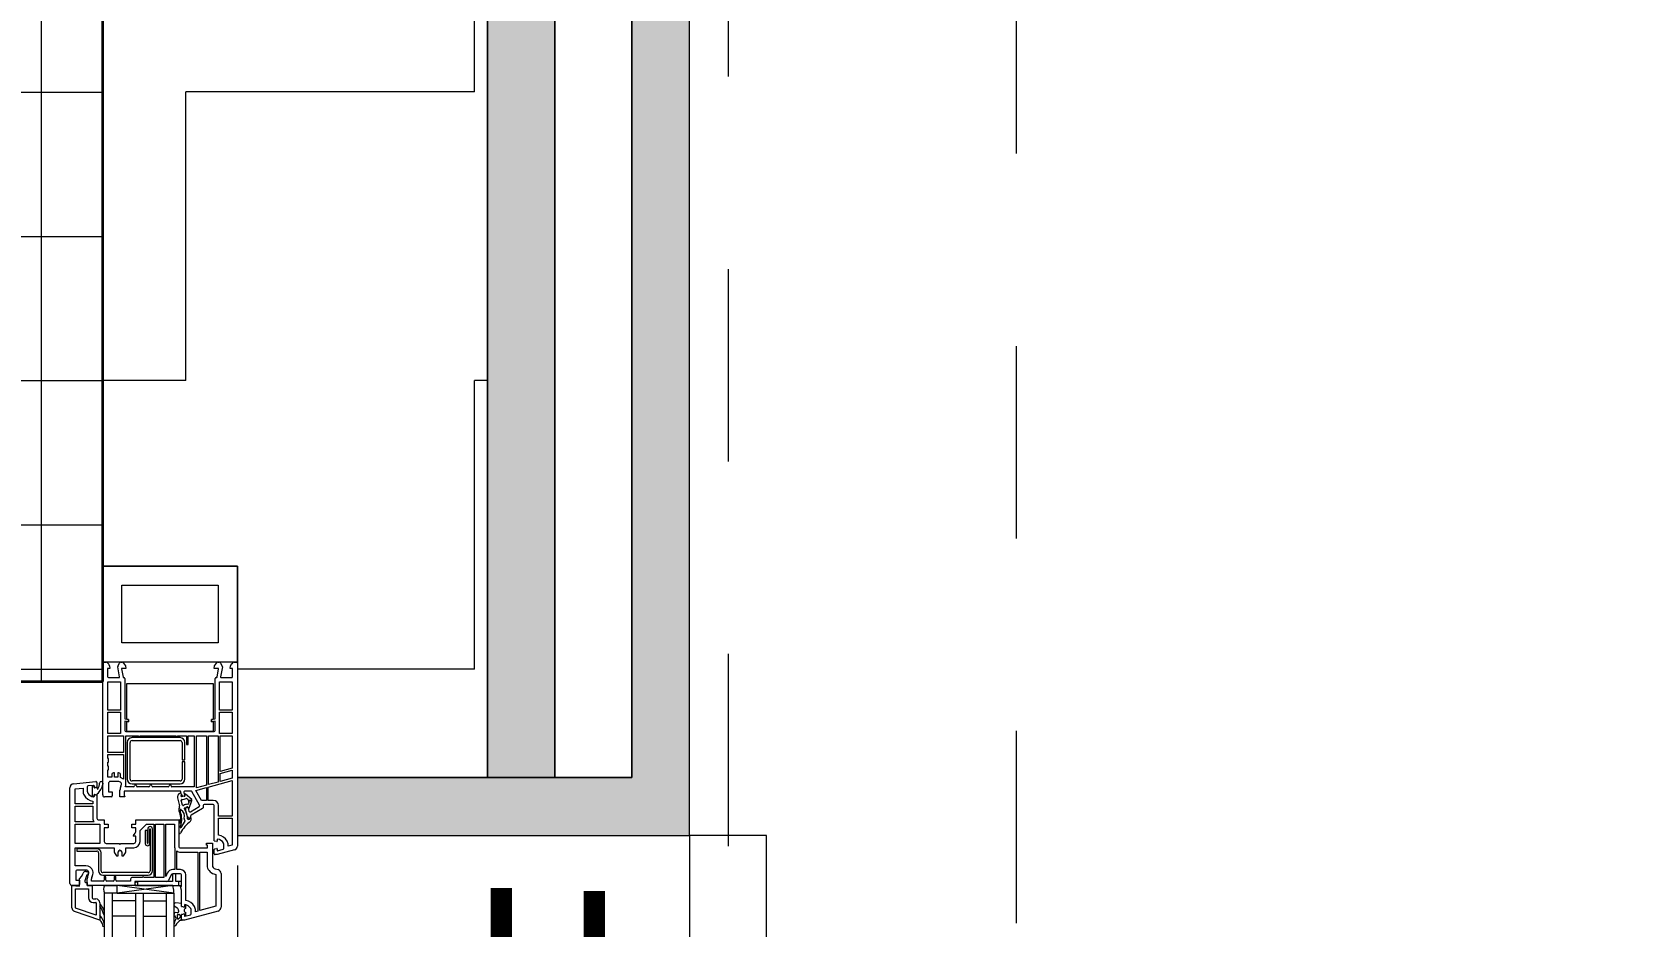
# Model space of a CAD drawing. Header units: metres. Extents: x -117 to -12, y 122 to 163.
# Drawn here: x -20.33 to -19.503, y 141.767 to 142.231 of the extents above; entities that cross this region are included whole.
import ezdxf

# ---------------------------------------------------------------- set-up
doc = ezdxf.new("R2010")
doc.units = ezdxf.units.M
doc.header["$PDMODE"] = 65
for name, pattern in [('AUSGEZOGEN', [0]), ('PHANTOM2_S8', [0.13, 0.05, -0.04, 0, -0.04]), ('VERDECKT2_S2', [0.09, 0.05, -0.04])]:
    doc.linetypes.add(name, pattern=pattern)
for name, color, linetype, lineweight in [('XR$1$Allgemein', 7, 'AUSGEZOGEN', 18), ('XR$1$Daemmung', 7, 'AUSGEZOGEN', 18), ('XR$1$Fenster', 7, 'AUSGEZOGEN', 18), ('XR$1$Fensterbank', 7, 'AUSGEZOGEN', 13), ('XR$1$Hilfskonstruktion', 5, 'VERDECKT2_S2', 13), ('XR$1$Metallbauarbeiten', 7, 'AUSGEZOGEN', 18), ('XR$1$Text_Werkplan_Ausfuehrung', 7, 'AUSGEZOGEN', 25), ('XR$1$Unterkonstruktion', 7, 'AUSGEZOGEN', 18), ('XR$1$Wand_Fertigelement', 7, 'AUSGEZOGEN', 35), ('XR$1$Werkplan-_Ausfuehrungsmasse', 7, 'AUSGEZOGEN', 13)]:
    doc.layers.add(name, color=color, linetype=linetype, lineweight=lineweight)
doc.styles.add('ARIAL', font='ARIAL.TTF')
doc.dimstyles.new('_DIMSTYLE_10', dxfattribs={"dimtxt": 0.125, "dimasz": 0.15, "dimexe": 0, "dimexo": 0, "dimgap": 0.0625, "dimtad": 2, "dimdec": 1, "dimlfac": 100, "dimrnd": 0.5, "dimzin": 4, "dimdsep": 46, "dimtxsty": 'ARIAL', "dimblk1": 'ALL_ML_KREIS', "dimblk2": 'ALL_ML_KREIS', "dimsah": 1, "dimcen": 0, "dimclrd": 256, "dimclre": 256, "dimclrt": 256, "dimadec": 0, "dimazin": 0, "dimtfac": 1, "dimtdec": 0, "dimtix": 1, "dimtmove": 2, "dimatfit": 3, "dimfxl": 0, "dimtvp": 1.2, "dimtzin": 0, "dimlwd": 0, "dimlwe": -1, "dimarcsym": 0})
doc.dimstyles.new('_DIMSTYLE_11', dxfattribs={"dimtxt": 0.125, "dimasz": 0.15, "dimexe": 0, "dimexo": 0, "dimgap": 0.0625, "dimtad": 2, "dimdec": 3, "dimrnd": 0.005, "dimzin": 4, "dimdsep": 46, "dimtxsty": 'ARIAL', "dimblk1": 'ALL_ML_KREIS', "dimblk2": 'ALL_ML_KREIS', "dimsah": 1, "dimcen": 0, "dimclrd": 256, "dimclre": 256, "dimclrt": 256, "dimadec": 0, "dimazin": 0, "dimtfac": 1, "dimtdec": 0, "dimtix": 1, "dimtmove": 2, "dimatfit": 3, "dimfxl": 0, "dimtzin": 0, "dimlwd": 0, "dimlwe": -1, "dimarcsym": 0})
doc.dimstyles.new('_DIMSTYLE_12', dxfattribs={"dimtxt": 0.125, "dimasz": 0.15, "dimexe": 0, "dimexo": 0, "dimgap": 0.0625, "dimtad": 2, "dimrnd": 0.005, "dimzin": 4, "dimdsep": 46, "dimtxsty": 'ARIAL', "dimblk1": 'ALL_ML_KREIS', "dimblk2": 'ALL_ML_KREIS', "dimsah": 1, "dimcen": 0, "dimclrd": 256, "dimclre": 256, "dimclrt": 256, "dimadec": 0, "dimazin": 0, "dimtfac": 1, "dimtdec": 0, "dimtix": 1, "dimtmove": 2, "dimatfit": 3, "dimfxl": 0, "dimtzin": 0, "dimlwd": 0, "dimlwe": -1, "dimarcsym": 0})
doc.dimstyles.new('_DIMSTYLE_14', dxfattribs={"dimtxt": 0.125, "dimasz": 0.15, "dimexe": 0, "dimexo": 0, "dimgap": 0.0625, "dimtad": 2, "dimdec": 1, "dimlfac": 100, "dimrnd": 0.5, "dimzin": 4, "dimdsep": 46, "dimtxsty": 'ARIAL', "dimblk1": 'ALL_ML_KREIS', "dimblk2": 'ALL_ML_KREIS', "dimsah": 1, "dimcen": 0, "dimclrd": 256, "dimclre": 256, "dimclrt": 256, "dimadec": 0, "dimazin": 0, "dimtfac": 1, "dimtdec": 0, "dimtix": 1, "dimtmove": 2, "dimatfit": 3, "dimfxl": 0, "dimtzin": 0, "dimlwd": 0, "dimlwe": -1, "dimarcsym": 0})

# ---------------------------------------------------------------- blocks, each defined once
blk = doc.blocks.new('ALL_ML_KREIS')
at = {"color": 0, "linetype": 'ByBlock', "lineweight": -2}
for p, q in [((0, -0.5), (0, 0.5)), ((-1, 0), (0.5, 0))]:
    blk.add_line(p, q, dxfattribs=at)
blk.add_circle((0, 0), 0.15, dxfattribs=at)
blk = doc.blocks.new('*D265')
at = {"layer": 'DEFPOINTS'}
for p in [(-20.50812, 149.45805), (-19.98812, 130.83805), (-16.26763, 130.83805)]:
    blk.add_point(p, dxfattribs=at)
at = {"layer": 'XR$1$Werkplan-_Ausfuehrungsmasse', "lineweight": -2}
for p, q in [((-19.18812, 149.45805), (-16.26763, 149.45805)), ((-16.26763, 130.83805), (-16.26763, 149.45805)), ((-19.18812, 130.83805), (-16.26763, 130.83805))]:
    blk.add_line(p, q, dxfattribs=at)
at = {"layer": 'XR$1$Werkplan-_Ausfuehrungsmasse', "xscale": 0.15, "yscale": 0.15, "zscale": 0.15}
for p, rotation in [((-16.26763, 149.45805), 90), ((-16.26763, 130.83805), 270)]:
    blk.add_blockref('ALL_ML_KREIS', p, dxfattribs=dict(at, rotation=rotation))
at = {"layer": 'XR$1$Werkplan-_Ausfuehrungsmasse', "insert": (-16.38227, 140.15291), "char_height": 0.125, "width": 0.625, "attachment_point": 5, "rotation": 90, "style": 'ARIAL'}
blk.add_mtext('\\A1;{\\A1;{18.62\\H0.082500;\\S^ ;}}', dxfattribs=at)
blk = doc.blocks.new('*D567')
at = {"layer": 'DEFPOINTS'}
for p in [(-20.22312, 141.81373), (-20.22312, 140.97373), (-17.26763, 140.97373)]:
    blk.add_point(p, dxfattribs=at)
at = {"layer": 'XR$1$Werkplan-_Ausfuehrungsmasse', "lineweight": -2}
for p, q in [((-19.48812, 141.81373), (-17.26763, 141.81373)), ((-17.26763, 140.97373), (-17.26763, 141.81373)), ((-19.48812, 140.97373), (-17.26763, 140.97373))]:
    blk.add_line(p, q, dxfattribs=at)
at = {"layer": 'XR$1$Werkplan-_Ausfuehrungsmasse', "xscale": 0.15, "yscale": 0.15, "zscale": 0.15}
for p, rotation in [((-17.26763, 141.81373), 90), ((-17.26763, 140.97373), 270)]:
    blk.add_blockref('ALL_ML_KREIS', p, dxfattribs=dict(at, rotation=rotation))
at = {"layer": 'XR$1$Werkplan-_Ausfuehrungsmasse', "insert": (-17.21286, 141.30079), "char_height": 0.125, "width": 0.00625, "attachment_point": 1, "rotation": 90, "line_spacing_factor": 0.60241, "style": 'ARIAL'}
blk.add_mtext('\\A1;{70\\H0.082500;\\S^ ;}', dxfattribs=at)
at = {"layer": 'XR$1$Werkplan-_Ausfuehrungsmasse', "insert": (-17.38227, 141.38833), "char_height": 0.125, "width": 0.5, "attachment_point": 5, "rotation": 90, "style": 'ARIAL'}
blk.add_mtext('\\A1;{\\A1;{84\\H0.082500;\\S^ ;}}', dxfattribs=at)
blk = doc.blocks.new('*D568')
at = {"layer": 'DEFPOINTS'}
for p in [(-20.29312, 141.89373), (-20.22312, 141.81373), (-17.26763, 141.81373)]:
    blk.add_point(p, dxfattribs=at)
at = {"layer": 'XR$1$Werkplan-_Ausfuehrungsmasse', "lineweight": -2}
for p, q in [((-19.48812, 141.89373), (-17.26763, 141.89373)), ((-17.26763, 141.81373), (-17.26763, 141.89373)), ((-19.48812, 141.81373), (-17.26763, 141.81373))]:
    blk.add_line(p, q, dxfattribs=at)
at = {"layer": 'XR$1$Werkplan-_Ausfuehrungsmasse', "xscale": 0.15, "yscale": 0.15, "zscale": 0.15}
for p, rotation in [((-17.26763, 141.89373), 90), ((-17.26763, 141.81373), 270)]:
    blk.add_blockref('ALL_ML_KREIS', p, dxfattribs=dict(at, rotation=rotation))
at = {"layer": 'XR$1$Werkplan-_Ausfuehrungsmasse', "insert": (-17.38227, 141.74553), "char_height": 0.125, "width": 0.375, "attachment_point": 5, "rotation": 90, "style": 'ARIAL'}
blk.add_mtext('\\A1;{\\A1;{8\\H0.082500;\\S^ ;}}', dxfattribs=at)
blk = doc.blocks.new('*D569')
at = {"layer": 'DEFPOINTS'}
for p in [(-20.29312, 142.54805), (-20.29312, 141.89373), (-17.26763, 141.89373)]:
    blk.add_point(p, dxfattribs=at)
at = {"layer": 'XR$1$Werkplan-_Ausfuehrungsmasse', "lineweight": -2}
for p, q in [((-19.48812, 142.54805), (-17.26763, 142.54805)), ((-17.26763, 141.89373), (-17.26763, 142.54805)), ((-19.48812, 141.89373), (-17.26763, 141.89373))]:
    blk.add_line(p, q, dxfattribs=at)
at = {"layer": 'XR$1$Werkplan-_Ausfuehrungsmasse', "xscale": 0.15, "yscale": 0.15, "zscale": 0.15}
for p, rotation in [((-17.26763, 142.54805), 90), ((-17.26763, 141.89373), 270)]:
    blk.add_blockref('ALL_ML_KREIS', p, dxfattribs=dict(at, rotation=rotation))
at = {"layer": 'XR$1$Werkplan-_Ausfuehrungsmasse', "insert": (-17.38227, 142.27173), "char_height": 0.125, "width": 0.5, "attachment_point": 5, "rotation": 90, "style": 'ARIAL'}
blk.add_mtext('\\A1;{\\A1;{65\\H0.082500;\\S5^ ;}}', dxfattribs=at)
blk = doc.blocks.new('*D596')
at = {"layer": 'DEFPOINTS'}
for p in [(-20.04312, 144.76305), (-19.98812, 140.36805), (-18.74107, 140.36805)]:
    blk.add_point(p, dxfattribs=at)
at = {"layer": 'XR$1$Werkplan-_Ausfuehrungsmasse', "lineweight": -2}
for p, q in [((-18.99107, 144.76305), (-18.74107, 144.76305)), ((-18.74107, 140.36805), (-18.74107, 144.76305)), ((-18.99107, 140.36805), (-18.74107, 140.36805))]:
    blk.add_line(p, q, dxfattribs=at)
at = {"layer": 'XR$1$Werkplan-_Ausfuehrungsmasse', "xscale": 0.15, "yscale": 0.15, "zscale": 0.15}
for p, rotation in [((-18.74107, 144.76305), 90), ((-18.74107, 140.36805), 270)]:
    blk.add_blockref('ALL_ML_KREIS', p, dxfattribs=dict(at, rotation=rotation))
at = {"layer": 'XR$1$Werkplan-_Ausfuehrungsmasse', "insert": (-18.85579, 142.58733), "char_height": 0.125, "width": 0.625, "attachment_point": 5, "rotation": 90, "style": 'ARIAL'}
blk.add_mtext('\\A1;{\\A1;{4.39\\H0.082500;\\S5^ ;}}', dxfattribs=at)
blk = doc.blocks.new('*D622')
at = {"layer": 'DEFPOINTS'}
for p in [(-19.98812, 149.45805), (-19.98812, 140.21805), (-18.14107, 140.21805)]:
    blk.add_point(p, dxfattribs=at)
at = {"layer": 'XR$1$Werkplan-_Ausfuehrungsmasse', "lineweight": -2}
for p, q in [((-18.74107, 149.45805), (-18.14107, 149.45805)), ((-18.14107, 140.21805), (-18.14107, 149.45805)), ((-18.74107, 140.21805), (-18.14107, 140.21805))]:
    blk.add_line(p, q, dxfattribs=at)
at = {"layer": 'XR$1$Werkplan-_Ausfuehrungsmasse', "xscale": 0.15, "yscale": 0.15, "zscale": 0.15}
for p, rotation in [((-18.14107, 149.45805), 90), ((-18.14107, 140.21805), 270)]:
    blk.add_blockref('ALL_ML_KREIS', p, dxfattribs=dict(at, rotation=rotation))
at = {"layer": 'XR$1$Werkplan-_Ausfuehrungsmasse', "insert": (-18.2557, 144.84734), "char_height": 0.125, "width": 0.5, "attachment_point": 5, "rotation": 90, "style": 'ARIAL'}
blk.add_mtext('\\A1;{\\A1;{9.24\\H0.082500;\\S^ ;}}', dxfattribs=at)

msp = doc.modelspace()

# ---------------------------------------------------------------- hatches: boundary and pattern name
at = {"layer": 'XR$1$Allgemein', "linetype": 'AUSGEZOGEN', "lineweight": 13}
for points in [[(-19.98812, 141.84373), (-19.98812, 142.59805), (-20.01812, 142.59805), (-20.01812, 141.84373)], [(-20.22312, 141.81373), (-19.98812, 141.81373), (-19.98812, 141.84373), (-20.22312, 141.84373)]]:
    msp.add_hatch(color=8, dxfattribs=at).paths.add_polyline_path(points)
at = {"layer": 'XR$1$Daemmung', "linetype": 'AUSGEZOGEN', "lineweight": 13}
h = msp.add_hatch(dxfattribs=at)
h.set_pattern_fill('MUSTER', color=256, scale=0.15, angle=90, style=0, pattern_type=2)
h.set_pattern_definition([(90, (-0.3, 0.3), (-0.15, 0.15), [0.15, -0.15]), (180, (-0.3, 0.3), (-0.15, -0.15), [0.15, -0.15])])
h.paths.add_polyline_path([(-20.09312, 141.95373), (-20.09312, 142.50805), (-20.09312, 142.59805), (-20.22312, 142.59805), (-20.22312, 142.50805), (-20.29312, 142.50805), (-20.29312, 141.95373), (-20.22312, 141.95373), (-20.22312, 141.84373), (-20.09312, 141.84373)], flags=0)
msp.add_hatch(color=42, dxfattribs=at).paths.add_polyline_path([(-20.05812, 141.84373), (-20.05812, 142.59805), (-20.09312, 142.59805), (-20.09312, 141.84373)])
at = {"layer": 'XR$1$Wand_Fertigelement', "linetype": 'AUSGEZOGEN', "lineweight": 13}
h = msp.add_hatch(dxfattribs=at)
h.set_pattern_fill('SCHRAFFUR_7', color=256, scale=0.05, style=0, pattern_type=2)
h.set_pattern_definition([(0, (0, 0), (0, 0.075), []), (90, (0, 0), (-0.075, 5e-18), [])])
h.paths.add_polyline_path([(-20.29312, 141.89373), (-20.29312, 142.54805), (-20.47312, 142.54805), (-20.47312, 141.89373)], flags=0)

# ---------------------------------------------------------------- linework, layer by layer
at = {"layer": 'XR$1$Allgemein', "linetype": 'AUSGEZOGEN', "lineweight": 13}
for p, q in [((-20.01812, 142.59805), (-20.01812, 141.84373)), ((-19.98812, 141.84373), (-19.98812, 142.59805)), ((-20.09312, 141.84373), (-20.22312, 141.84373)), ((-20.22312, 141.84373), (-20.22312, 141.81373)), ((-20.05812, 141.84373), (-20.09312, 141.84373)), ((-20.01812, 141.84373), (-20.05812, 141.84373)), ((-19.98812, 141.81373), (-19.98812, 141.84373)), ((-20.22312, 141.81373), (-19.98812, 141.81373))]:
    msp.add_line(p, q, dxfattribs=at)
at = {"layer": 'XR$1$Allgemein', "linetype": 'VERDECKT2_S2', "lineweight": 13}
msp.add_line((-19.98812, 141.81373), (-19.98812, 140.97373), dxfattribs=at)
at = {"layer": 'XR$1$Daemmung', "linetype": 'AUSGEZOGEN', "lineweight": 13}
for p, q in [((-20.09312, 142.59805), (-20.09312, 141.84373)), ((-20.05812, 141.84373), (-20.05812, 142.59805)), ((-20.29312, 142.50805), (-20.29312, 141.95373)), ((-20.09312, 141.95373), (-20.09312, 142.50805)), ((-20.29312, 141.95373), (-20.22312, 141.95373)), ((-20.22312, 141.95373), (-20.22312, 141.84373)), ((-20.09312, 141.84373), (-20.09312, 141.95373)), ((-20.22312, 141.84373), (-20.09312, 141.84373)), ((-20.09312, 141.84373), (-20.05812, 141.84373))]:
    msp.add_line(p, q, dxfattribs=at)
at = {"layer": 'XR$1$Fenster', "lineweight": 13}
for p, q in [((-20.22312, 141.95373), (-20.29312, 141.95373)), ((-20.29312, 141.90323), (-20.29312, 141.95373)), ((-20.22312, 141.90323), (-20.22312, 141.95373)), ((-20.28312, 141.94373), (-20.23312, 141.94373)), ((-20.28312, 141.91373), (-20.28312, 141.94373)), ((-20.23312, 141.94373), (-20.23312, 141.91373)), ((-20.23312, 141.91373), (-20.28312, 141.91373)), ((-20.29312, 141.83473), (-20.29312, 141.90323)), ((-20.29259, 141.90373), (-20.29151, 141.90367)), ((-20.22359, 141.90373), (-20.29259, 141.90373)), ((-20.29052, 141.90323), (-20.28997, 141.90268)), ((-20.28438, 141.89608), (-20.28531, 141.90134)), ((-20.28525, 141.90168), (-20.28436, 141.90323)), ((-20.28349, 141.90373), (-20.28313, 141.90373)), ((-20.2833, 141.90029), (-20.28254, 141.89598)), ((-20.2337, 141.89598), (-20.23294, 141.90029)), ((-20.23311, 141.90373), (-20.23275, 141.90373)), ((-20.23188, 141.90323), (-20.23098, 141.90168)), ((-20.23093, 141.90134), (-20.23185, 141.89608)), ((-20.22626, 141.90268), (-20.22571, 141.90323)), ((-20.22473, 141.90367), (-20.22364, 141.90373)), ((-20.22312, 141.90323), (-20.22312, 141.80808)), ((-20.29012, 141.89573), (-20.28468, 141.89573)), ((-20.28224, 141.89573), (-20.28212, 141.89573)), ((-20.23412, 141.89573), (-20.23399, 141.89573)), ((-20.23156, 141.89573), (-20.22612, 141.89573)), ((-20.28112, 141.86773), (-20.23512, 141.86773)), ((-20.28037, 141.86203), (-20.28037, 141.84303)), ((-20.27887, 141.84303), (-20.27887, 141.86203)), ((-20.25287, 141.86453), (-20.27787, 141.86453)), ((-20.27787, 141.86303), (-20.25287, 141.86303)), ((-20.30833, 141.8405), (-20.29667, 141.84173)), ((-20.29612, 141.84123), (-20.29612, 141.83897)), ((-20.28481, 141.84173), (-20.28912, 141.84173)), ((-20.25287, 141.84203), (-20.27787, 141.84203)), ((-20.31012, 141.78873), (-20.31012, 141.83851)), ((-20.30112, 141.83893), (-20.30112, 141.83673)), ((-20.29784, 141.83973), (-20.30067, 141.83943)), ((-20.29762, 141.83868), (-20.29762, 141.83953)), ((-20.29762, 141.83393), (-20.29762, 141.83478)), ((-20.29627, 141.83878), (-20.29737, 141.83849)), ((-20.29737, 141.83497), (-20.29627, 141.83468)), ((-20.29612, 141.83448), (-20.29612, 141.82273)), ((-20.29312, 141.84093), (-20.29312, 141.84043)), ((-20.28862, 141.83373), (-20.29212, 141.83373)), ((-20.28365, 141.83933), (-20.28343, 141.8398)), ((-20.27712, 141.83893), (-20.28134, 141.83893)), ((-20.27787, 141.84053), (-20.25287, 141.84053)), ((-20.27662, 141.83953), (-20.27662, 141.83943)), ((-20.27562, 141.83943), (-20.27562, 141.83953)), ((-20.26912, 141.83893), (-20.27512, 141.83893)), ((-20.26862, 141.83953), (-20.26862, 141.83943)), ((-20.26762, 141.83943), (-20.26762, 141.83953)), ((-20.25911, 141.83893), (-20.26712, 141.83893)), ((-20.25861, 141.83953), (-20.25861, 141.83943)), ((-20.25761, 141.83943), (-20.25761, 141.83953)), ((-20.25426, 141.83321), (-20.25315, 141.82905)), ((-20.25275, 141.83568), (-20.25285, 141.83566)), ((-20.25209, 141.83477), (-20.25252, 141.83636)), ((-20.25239, 141.83412), (-20.25217, 141.83496)), ((-20.25217, 141.83505), (-20.25226, 141.8354)), ((-20.25082, 141.83392), (-20.25138, 141.83407)), ((-20.2509, 141.8361), (-20.25039, 141.83424)), ((-20.25053, 141.834), (-20.25082, 141.83392)), ((-20.24729, 141.83673), (-20.25041, 141.83673)), ((-20.24684, 141.83231), (-20.25005, 141.83507)), ((-20.24933, 141.83292), (-20.24881, 141.83239)), ((-20.24276, 141.82938), (-20.24686, 141.83648)), ((-20.29832, 141.83158), (-20.29832, 141.83013)), ((-20.29832, 141.82893), (-20.29832, 141.82273)), ((-20.25271, 141.82745), (-20.25265, 141.8273)), ((-20.2516, 141.82947), (-20.25228, 141.83198)), ((-20.24902, 141.82332), (-20.25004, 141.82715)), ((-20.24884, 141.82845), (-20.24828, 141.82634)), ((-20.24873, 141.83226), (-20.24839, 141.831)), ((-20.24839, 141.83084), (-20.24858, 141.83012)), ((-20.24813, 141.8279), (-20.24673, 141.83189)), ((-20.24755, 141.82604), (-20.24294, 141.8287)), ((-20.24117, 141.82765), (-20.24719, 141.82417)), ((-20.24092, 141.82923), (-20.24092, 141.82808)), ((-20.23562, 141.82973), (-20.24042, 141.82973)), ((-20.23512, 141.81097), (-20.23512, 141.82923)), ((-20.27097, 141.81633), (-20.27097, 141.8095)), ((-20.26972, 141.81708), (-20.26972, 141.80965)), ((-20.26862, 141.8095), (-20.26862, 141.817)), ((-20.26847, 141.817), (-20.26847, 141.79538)), ((-20.26722, 141.79538), (-20.26722, 141.81708)), ((-20.25582, 141.81953), (-20.25582, 141.80823)), ((-20.25362, 141.82133), (-20.25362, 141.81523)), ((-20.25282, 141.81983), (-20.25282, 141.82133)), ((-20.25272, 141.81781), (-20.25272, 141.81858)), ((-20.25036, 141.8211), (-20.25254, 141.81776)), ((-20.2507, 141.82222), (-20.25034, 141.82128)), ((-20.24756, 141.82303), (-20.24776, 141.82266)), ((-20.24744, 141.82378), (-20.24747, 141.82345)), ((-20.24717, 141.82257), (-20.24728, 141.823)), ((-20.23387, 141.81049), (-20.23497, 141.81078)), ((-20.23362, 141.81153), (-20.23362, 141.81068)), ((-20.23012, 141.80699), (-20.23012, 141.80873)), ((-20.29522, 141.80458), (-20.29522, 141.79538)), ((-20.29397, 141.79538), (-20.29397, 141.80458)), ((-20.25262, 141.80503), (-20.24362, 141.80503)), ((-20.23512, 141.80423), (-20.23512, 141.80648)), ((-20.23497, 141.80668), (-20.23387, 141.80697)), ((-20.23362, 141.80678), (-20.23362, 141.80593)), ((-20.23337, 141.80574), (-20.23049, 141.80651)), ((-20.30181, 141.79573), (-20.30612, 141.79573)), ((-20.30132, 141.79323), (-20.30243, 141.79017)), ((-20.3019, 141.79503), (-20.30142, 141.79503)), ((-20.30065, 141.79333), (-20.30043, 141.7938)), ((-20.30052, 141.79413), (-20.30052, 141.79403)), ((-20.29866, 141.7924), (-20.29844, 141.79287)), ((-20.26947, 141.79438), (-20.29297, 141.79438)), ((-20.29297, 141.79313), (-20.26947, 141.79313)), ((-20.29242, 141.79193), (-20.29242, 141.79043)), ((-20.29142, 141.79043), (-20.29142, 141.79193)), ((-20.28722, 141.79193), (-20.28722, 141.79043)), ((-20.28622, 141.79043), (-20.28622, 141.79193)), ((-20.25752, 141.79315), (-20.25885, 141.79031)), ((-20.25262, 141.79373), (-20.25662, 141.79373)), ((-20.25552, 141.79373), (-20.25632, 141.79373)), ((-20.24992, 141.77988), (-20.24992, 141.79323)), ((-20.23533, 141.79372), (-20.23432, 141.79345)), ((-20.23464, 141.79633), (-20.2331, 141.79592)), ((-20.23162, 141.79399), (-20.23162, 141.77636)), ((-20.22312, 141.79808), (-20.22312, 141.01032)), ((-20.30562, 141.78773), (-20.30912, 141.78773)), ((-20.30177, 141.78923), (-20.30112, 141.78923)), ((-20.29212, 141.78773), (-20.28562, 141.78773)), ((-20.28562, 141.78373), (-20.29212, 141.78373)), ((-20.28772, 141.78993), (-20.29092, 141.78993)), ((-20.28812, 141.78373), (-20.28812, 141.02373)), ((-20.25663, 141.78773), (-20.28562, 141.78373)), ((-20.25612, 141.78373), (-20.28562, 141.78773)), ((-20.28562, 141.78373), (-20.28562, 141.78773)), ((-20.27612, 141.78373), (-20.27612, 141.02373)), ((-20.27502, 141.78973), (-20.27502, 141.78773)), ((-20.27212, 141.78373), (-20.27212, 141.02373)), ((-20.26012, 141.78373), (-20.26012, 141.02373)), ((-20.25352, 141.78773), (-20.25352, 141.78973)), ((-20.29812, 141.78073), (-20.29662, 141.78073)), ((-20.29812, 141.77893), (-20.29662, 141.77893)), ((-20.27612, 141.77973), (-20.28812, 141.77973)), ((-20.27212, 141.77973), (-20.26012, 141.77973)), ((-20.25569, 141.77696), (-20.25443, 141.77601)), ((-20.25087, 141.77649), (-20.25197, 141.77678)), ((-20.25062, 141.77753), (-20.25062, 141.77668)), ((-20.29212, 141.77303), (-20.29212, 141.77293)), ((-20.27612, 141.77173), (-20.28812, 141.77173)), ((-20.27212, 141.77173), (-20.26012, 141.77173)), ((-20.25583, 141.77207), (-20.25504, 141.77096)), ((-20.25426, 141.77352), (-20.25514, 141.77363)), ((-20.25417, 141.7704), (-20.25417, 141.77244)), ((-20.25397, 141.77264), (-20.25342, 141.77264)), ((-20.25302, 141.77089), (-20.25387, 141.77023)), ((-20.25372, 141.77473), (-20.25372, 141.77402)), ((-20.25292, 141.77214), (-20.25292, 141.77107)), ((-20.25212, 141.77023), (-20.25212, 141.77248)), ((-20.25197, 141.77268), (-20.25087, 141.77297)), ((-20.25062, 141.77278), (-20.25062, 141.77193)), ((-20.25037, 141.77174), (-20.24749, 141.77251)), ((-20.24712, 141.77299), (-20.24712, 141.77473))]:
    msp.add_line(p, q, dxfattribs=at)
for points in [[(-20.28956, 141.90188), (-20.28932, 141.90053), (-20.29062, 141.90053), (-20.29062, 141.89623)], [(-20.28232, 141.90332), (-20.28125, 141.90185), (-20.28102, 141.90053), (-20.2831, 141.90053)], [(-20.23313, 141.90053), (-20.23522, 141.90053), (-20.23499, 141.90185), (-20.23392, 141.90332)], [(-20.22562, 141.8962), (-20.22562, 141.90053), (-20.22692, 141.90053), (-20.22668, 141.90188)], [(-20.28162, 141.89523), (-20.28162, 141.8743), (-20.27962, 141.87395), (-20.27962, 141.87273), (-20.28162, 141.87308), (-20.28162, 141.86823)], [(-20.23462, 141.86823), (-20.23462, 141.87308), (-20.23662, 141.87273), (-20.23662, 141.87395), (-20.23462, 141.8743), (-20.23462, 141.89523)], [(-20.28112, 141.84052), (-20.28112, 141.86553), (-20.27462, 141.86553), (-20.27412, 141.86503), (-20.27362, 141.86553), (-20.25512, 141.86553), (-20.25462, 141.86503), (-20.25412, 141.86553), (-20.24962, 141.86553), (-20.24962, 141.86093), (-20.24862, 141.86093), (-20.24862, 141.86553), (-20.24562, 141.86553), (-20.24562, 141.83893), (-20.25711, 141.83893)], [(-20.25187, 141.86203), (-20.25187, 141.85303), (-20.25037, 141.85303), (-20.25037, 141.86203)], [(-20.28842, 141.84523), (-20.28842, 141.84393), (-20.29042, 141.84393), (-20.29042, 141.84773), (-20.29012, 141.84773), (-20.29012, 141.84973), (-20.29042, 141.84973), (-20.29042, 141.85173), (-20.29012, 141.85173), (-20.29012, 141.85373), (-20.29042, 141.85373), (-20.29042, 141.85573), (-20.28232, 141.85573)], [(-20.28232, 141.85573), (-20.28232, 141.84297), (-20.28382, 141.84379), (-20.28382, 141.84523)], [(-20.25037, 141.84303), (-20.25037, 141.85203), (-20.25187, 141.85203), (-20.25187, 141.84303)], [(-20.28482, 141.84623), (-20.28532, 141.84623), (-20.28532, 141.84393), (-20.28692, 141.84393), (-20.28692, 141.84623), (-20.28742, 141.84623)], [(-20.23562, 141.83193), (-20.23822, 141.83193), (-20.23822, 141.83886), (-20.22582, 141.84219)], [(-20.22582, 141.84219), (-20.22582, 141.82373), (-20.23292, 141.82373), (-20.23292, 141.82923)], [(-20.29832, 141.83013), (-20.30742, 141.83013), (-20.30742, 141.83788), (-20.30332, 141.83831), (-20.30332, 141.83673)], [(-20.29612, 141.83499), (-20.29612, 141.83464), (-20.29762, 141.83504), (-20.29762, 141.83398), (-20.29842, 141.83419), (-20.29842, 141.83927), (-20.29762, 141.83948), (-20.29762, 141.83842)], [(-20.29762, 141.83842), (-20.29612, 141.83882), (-20.29612, 141.83849)], [(-20.29012, 141.84073), (-20.29012, 141.83643), (-20.28812, 141.83643), (-20.28812, 141.83423)], [(-20.253, 141.83673), (-20.28192, 141.83673), (-20.28192, 141.83455), (-20.28162, 141.83373), (-20.28412, 141.83373), (-20.28412, 141.83722)], [(-20.25054, 141.83477), (-20.2504, 141.83424), (-20.25209, 141.83379)], [(-20.29762, 141.82073), (-20.30742, 141.82073), (-20.30742, 141.82893), (-20.29832, 141.82893)], [(-20.24904, 141.82338), (-20.24982, 141.8263), (-20.25068, 141.82761)], [(-20.25054, 141.82799), (-20.24885, 141.82845), (-20.2487, 141.82791)], [(-20.24979, 141.82811), (-20.24939, 141.82851), (-20.24908, 141.82859)], [(-20.29512, 141.82173), (-20.29232, 141.82173), (-20.29232, 141.81953), (-20.29032, 141.81953), (-20.29032, 141.81773), (-20.29232, 141.81773), (-20.29232, 141.81053)], [(-20.27717, 141.81366), (-20.27615, 141.81487), (-20.27592, 141.81552), (-20.27592, 141.81773), (-20.27792, 141.81773), (-20.27792, 141.81953), (-20.27592, 141.81953), (-20.27592, 141.82173), (-20.25362, 141.82173), (-20.25362, 141.80823)], [(-20.27372, 141.81053), (-20.27372, 141.81623), (-20.27042, 141.81953), (-20.26662, 141.81953), (-20.26662, 141.79193), (-20.27162, 141.79193), (-20.27212, 141.79243)], [(-20.26987, 141.80965), (-20.26987, 141.81633), (-20.27097, 141.81633)], [(-20.25952, 141.79408), (-20.26032, 141.79236), (-20.26032, 141.81953), (-20.25582, 141.81953)], [(-20.23292, 141.81388), (-20.23292, 141.82273), (-20.22582, 141.82273)], [(-20.22582, 141.82273), (-20.22582, 141.80863), (-20.22792, 141.80806), (-20.22792, 141.80873)], [(-20.29132, 141.80953), (-20.28462, 141.80953), (-20.28412, 141.80903), (-20.28362, 141.80953), (-20.27692, 141.80953)], [(-20.27592, 141.81053), (-20.27592, 141.81333), (-20.27702, 141.81333)], [(-20.25262, 141.80723), (-20.23862, 141.80723), (-20.23862, 141.80873), (-20.23912, 141.80873), (-20.23912, 141.80973), (-20.23612, 141.80973), (-20.23612, 141.79826)], [(-20.30181, 141.79793), (-20.30742, 141.79793), (-20.30742, 141.80733), (-20.28712, 141.80733), (-20.28712, 141.8052)], [(-20.29622, 141.80683), (-20.30652, 141.80683), (-20.30652, 141.80558), (-20.29622, 141.80558)], [(-20.28698, 141.8047), (-20.28602, 141.80303), (-20.28502, 141.80303), (-20.28502, 141.80513)], [(-20.28322, 141.80513), (-20.28322, 141.80303), (-20.28222, 141.80303), (-20.28125, 141.8047)], [(-20.28112, 141.8052), (-20.28112, 141.80733), (-20.27692, 141.80733)], [(-20.25562, 141.80712), (-20.25562, 141.79593), (-20.25662, 141.79593)], [(-20.25262, 141.79593), (-20.25462, 141.79593), (-20.25462, 141.80573)], [(-20.24362, 141.80503), (-20.24362, 141.7744), (-20.24492, 141.77405), (-20.24492, 141.77473)], [(-20.23432, 141.79345), (-20.23432, 141.77689), (-20.24262, 141.77467), (-20.24262, 141.80503), (-20.23882, 141.80503), (-20.23882, 141.79826)], [(-20.2246, 141.80615), (-20.23362, 141.80373), (-20.23462, 141.80373)], [(-20.30912, 141.77616), (-20.30912, 141.78773), (-20.30512, 141.78738), (-20.30512, 141.79123), (-20.30402, 141.79254), (-20.30326, 141.79416)], [(-20.30712, 141.79473), (-20.30712, 141.79043), (-20.30512, 141.79043), (-20.30512, 141.78823)], [(-20.27212, 141.79243), (-20.27262, 141.79193), (-20.27762, 141.79193)], [(-20.25682, 141.79323), (-20.25682, 141.78973), (-20.27502, 141.78973), (-20.27521, 141.78973)], [(-20.25262, 141.78973), (-20.25352, 141.78973), (-20.25502, 141.78973), (-20.25502, 141.79323)], [(-20.25212, 141.77697), (-20.25212, 141.78523), (-20.25262, 141.78723), (-20.25212, 141.78723), (-20.25212, 141.79323)], [(-20.30732, 141.77616), (-20.30732, 141.78593), (-20.30042, 141.78593), (-20.30042, 141.78123)], [(-20.25975, 141.78973), (-20.27642, 141.78973), (-20.27642, 141.78855), (-20.27612, 141.78773), (-20.30112, 141.78773), (-20.30112, 141.79122)], [(-20.30112, 141.78923), (-20.30112, 141.78773), (-20.29862, 141.78773), (-20.29862, 141.78123)], [(-20.29292, 141.78993), (-20.29892, 141.78993), (-20.29892, 141.79122)], [(-20.25612, 141.78373), (-20.25612, 141.02373), (-20.29212, 141.02373), (-20.29212, 141.78373)], [(-20.27862, 141.79093), (-20.27862, 141.78993), (-20.28572, 141.78993)], [(-20.28562, 141.78373), (-20.25612, 141.78373), (-20.25612, 141.78523), (-20.25663, 141.78773), (-20.28562, 141.78773)], [(-20.27578, 141.7895), (-20.27642, 141.78885), (-20.27642, 141.78855), (-20.27619, 141.78773)], [(-20.27619, 141.78773), (-20.25352, 141.78773), (-20.25212, 141.78773), (-20.25212, 141.78923)], [(-20.29462, 141.77873), (-20.29462, 141.76973), (-20.30777, 141.77426)], [(-20.29642, 141.77873), (-20.29642, 141.77225), (-20.30718, 141.77597)], [(-20.24982, 141.77573), (-20.24982, 141.77727), (-20.25062, 141.77748), (-20.25062, 141.77642), (-20.25212, 141.77682), (-20.25212, 141.77833), (-20.25514, 141.77863)], [(-20.25262, 141.76973), (-20.25212, 141.76973), (-20.25212, 141.77264), (-20.25062, 141.77304), (-20.25062, 141.77198), (-20.24982, 141.77219), (-20.24982, 141.77373)], [(-20.2331, 141.77442), (-20.25062, 141.76973), (-20.25162, 141.76973)]]:
    msp.add_lwpolyline(points, dxfattribs=at)
for points in [[(-20.28382, 141.89353), (-20.28382, 141.87873), (-20.29042, 141.87873), (-20.29042, 141.89353), (-20.28382, 141.89353)], [(-20.28062, 141.86773), (-20.28062, 141.87291), (-20.27962, 141.87273), (-20.27962, 141.87395), (-20.28062, 141.87412), (-20.28062, 141.89273), (-20.23562, 141.89273), (-20.23562, 141.87412), (-20.23662, 141.87395), (-20.23662, 141.87273), (-20.23562, 141.87291), (-20.23562, 141.86773), (-20.28062, 141.86773)], [(-20.22582, 141.89353), (-20.22582, 141.87873), (-20.23242, 141.87873), (-20.23242, 141.89353), (-20.22582, 141.89353)], [(-20.28382, 141.87773), (-20.28382, 141.86673), (-20.29042, 141.86673), (-20.29042, 141.87773), (-20.28382, 141.87773)], [(-20.22582, 141.87773), (-20.22582, 141.86673), (-20.23242, 141.86673), (-20.23242, 141.87773), (-20.22582, 141.87773)], [(-20.28232, 141.86553), (-20.28232, 141.85673), (-20.29042, 141.85673), (-20.29042, 141.86553), (-20.28232, 141.86553)], [(-20.23912, 141.86553), (-20.23912, 141.83987), (-20.24442, 141.83845), (-20.24442, 141.86553), (-20.23912, 141.86553)], [(-20.23312, 141.86553), (-20.23312, 141.84147), (-20.23812, 141.84013), (-20.23812, 141.86553), (-20.23312, 141.86553)], [(-20.22582, 141.86553), (-20.22582, 141.84861), (-20.23212, 141.84692), (-20.23212, 141.86553), (-20.22582, 141.86553)], [(-20.22582, 141.84757), (-20.22582, 141.84343), (-20.23212, 141.84174), (-20.23212, 141.84588), (-20.22582, 141.84757)], [(-20.23912, 141.83862), (-20.23912, 141.83193), (-20.24169, 141.83193), (-20.24469, 141.83713), (-20.23912, 141.83862)], [(-20.29452, 141.81953), (-20.29452, 141.80953), (-20.30742, 141.80953), (-20.30742, 141.81953), (-20.29452, 141.81953)], [(-20.26132, 141.81953), (-20.26132, 141.79193), (-20.26562, 141.79193), (-20.26562, 141.81953), (-20.26132, 141.81953)]]:
    msp.add_lwpolyline(points, close=True, dxfattribs=at)
msp.add_circle((-20.24769, 141.83186), 0.0003, dxfattribs=at)
for centre, radius, start, end in [((-20.29262, 141.90323), 0.0005, 87, 180), ((-20.29158, 141.90217), 0.0015, 45, 87), ((-20.29103, 141.90162), 0.0015, 10, 45), ((-20.28481, 141.90143), 0.000503, 150.13307, 189.99999), ((-20.28349, 141.90273), 0.001, 90, 150), ((-20.2831, 141.90033), 0.0002, 90, 190), ((-20.28313, 141.90273), 0.001, 36, 90), ((-20.23311, 141.90273), 0.001, 90, 144), ((-20.23313, 141.90033), 0.0002, 350.00001, 90), ((-20.23275, 141.90273), 0.001, 30, 90), ((-20.23142, 141.90143), 0.0005, 349.86694, 30), ((-20.2252, 141.90162), 0.0015, 135, 170), ((-20.22465, 141.90217), 0.0015, 93, 135), ((-20.22362, 141.90323), 0.0005, 0, 93), ((-20.29012, 141.89623), 0.0005, 180, 270), ((-20.28468, 141.89603), 0.0003, 270, 10.13306), ((-20.28224, 141.89603), 0.0003, 189.99999, 270), ((-20.28212, 141.89523), 0.0005, 0, 90), ((-20.23412, 141.89523), 0.0005, 90, 180), ((-20.23399, 141.89603), 0.0003, 270, 350), ((-20.23156, 141.89603), 0.000301, 170.00001, 269.86693), ((-20.22612, 141.89623), 0.000501, 270, 356.66881), ((-20.28112, 141.86823), 0.0005, 180, 270), ((-20.23512, 141.86823), 0.0005, 270, 0), ((-20.27787, 141.86203), 0.0025, 90, 180), ((-20.27787, 141.86203), 0.001, 90, 180), ((-20.25287, 141.86203), 0.0025, 0, 90), ((-20.25287, 141.86203), 0.001, 0, 90), ((-20.29662, 141.84123), 0.0005, 0, 96), ((-20.29392, 141.84093), 0.0008, 0, 180), ((-20.28912, 141.84073), 0.001, 90, 180), ((-20.28742, 141.84523), 0.001, 90, 180), ((-20.28482, 141.84523), 0.001, 0, 90), ((-20.28481, 141.84023), 0.0015, 15.79108, 90), ((-20.27787, 141.84303), 0.0025, 180, 270), ((-20.27787, 141.84303), 0.001, 180, 270), ((-20.25287, 141.84303), 0.0025, 270, 0), ((-20.25287, 141.84303), 0.001, 270, 0), ((-20.30812, 141.83851), 0.002, 96, 180), ((-20.29912, 141.83673), 0.0042, 180, 209.13098), ((-20.29737, 141.8377), 0.0062, 209.13098, 261.21397), ((-20.30062, 141.83893), 0.0005, 96, 180), ((-20.29912, 141.83673), 0.002, 180, 209.13098), ((-20.29737, 141.8377), 0.004, 209.13098, 263.24429), ((-20.29782, 141.83953), 0.0002, 0, 95.24429), ((-20.29782, 141.83393), 0.0002, 263.24429, 0), ((-20.29742, 141.83868), 0.0002, 180, 285), ((-20.29742, 141.83478), 0.0002, 75, 180), ((-20.29632, 141.83897), 0.0002, 285, 0), ((-20.29632, 141.83448), 0.0002, 0, 75), ((-20.29532, 141.83849), 0.0008, 180, 230.49113), ((-20.29562, 141.83499), 0.0005, 128.38369, 180), ((-20.30074, 141.84136), 0.00768, 308.79242, 353.03021), ((-20.2957, 141.83803), 0.0002, 230.49113, 329.40151), ((-20.30313, 141.84159), 0.00843, 334.28374, 355.52271), ((-20.29212, 141.83473), 0.001, 180, 270), ((-20.28862, 141.83423), 0.0005, 270, 0), ((-20.27912, 141.83722), 0.005, 155, 180), ((-20.28452, 141.84031), 0.0012, 335, 15.79108), ((-20.28481, 141.84023), 0.0037, 339.43001, 0.77239), ((-20.28481, 141.84023), 0.0037, 0.77239, 4.4834), ((-20.27712, 141.83943), 0.0005, 270, 0), ((-20.27612, 141.83953), 0.0005, 0, 180), ((-20.27512, 141.83943), 0.0005, 180, 270), ((-20.26912, 141.83943), 0.0005, 270, 0), ((-20.26812, 141.83953), 0.0005, 0, 180), ((-20.26712, 141.83943), 0.0005, 180, 270), ((-20.25911, 141.83943), 0.0005, 270, 0), ((-20.25811, 141.83953), 0.0005, 0, 180), ((-20.25711, 141.83943), 0.0005, 180, 270), ((-20.25233, 141.83372), 0.002, 105, 195), ((-20.253, 141.83623), 0.000502, 15.21615, 90), ((-20.25265, 141.83529), 0.0004, 15, 105), ((-20.25215, 141.83403), 0.00025, 160, 285), ((-20.25231, 141.83501), 0.00015, 340, 15), ((-20.25112, 141.83503), 0.001, 195.21615, 255), ((-20.25199, 141.83696), 0.0046, 270.05829, 299.94171), ((-20.25041, 141.83623), 0.0005, 90, 195), ((-20.25025, 141.83485), 0.0003, 48.18124, 195), ((-20.25059, 141.83419), 0.0002, 285, 15.18048), ((-20.24955, 141.83271), 0.0003, 45, 119.94171), ((-20.24729, 141.83623), 0.0005, 30, 90), ((-20.25161, 141.82713), 0.002, 146.5082, 205.15042), ((-20.26208, 141.82222), 0.00957, 345.55848, 25.15042), ((-20.25411, 141.82879), 0.001, 326.5082, 15), ((-20.25142, 141.82667), 0.0015, 148.81181, 202.79647), ((-20.26199, 141.82223), 0.00997, 338.51185, 22.79647), ((-20.25218, 141.82748), 0.0005, 200.95663, 240.24734), ((-20.25432, 141.82375), 0.0038, 341.66593, 60.24734), ((-20.25199, 141.83206), 0.0003, 90.05829, 195), ((-20.25131, 141.82954), 0.0003, 195, 299.94171), ((-20.24887, 141.8253), 0.0046, 90.05829, 119.94171), ((-20.25047, 141.82775), 0.00025, 105, 215), ((-20.24908, 141.8274), 0.001, 135, 194.91695), ((-20.24903, 141.8284), 0.0002, 14.84216, 105), ((-20.24887, 141.8302), 0.0003, 270.05829, 345), ((-20.24902, 141.83218), 0.0003, 15, 45), ((-20.24841, 141.82799), 0.0003, 195, 341.81876), ((-20.24868, 141.83092), 0.0003, 345, 15), ((-20.2478, 141.82647), 0.000499, 194.84216, 300.15784), ((-20.24711, 141.83202), 0.0004, 341.81876, 48.18124), ((-20.24319, 141.82913), 0.0005, 300, 30), ((-20.24142, 141.82808), 0.0005, 300, 0), ((-20.24042, 141.82923), 0.0005, 90, 180), ((-20.23562, 141.82923), 0.0027, 0, 90), ((-20.23562, 141.82923), 0.0005, 0, 90), ((-20.29512, 141.82273), 0.0032, 180, 218.68219), ((-20.29512, 141.82273), 0.001, 180, 270), ((-20.26847, 141.81708), 0.00125, 0, 180), ((-20.26854, 141.817), 0.000075, 0, 180), ((-20.25322, 141.82133), 0.0004, 0, 180), ((-20.25262, 141.81781), 0.0001, 180, 326.98721), ((-20.23594, 141.80599), 0.019, 127.17765, 151.72397), ((-20.25023, 141.8224), 0.0005, 161.66593, 200.95663), ((-20.25053, 141.82121), 0.0002, 326.98721, 20.95663), ((-20.24853, 141.82278), 0.000785, 130.42666, 351.43868), ((-20.24826, 141.82352), 0.000792, 195, 355), ((-20.24743, 141.82296), 0.00015, 15, 151.80368), ((-20.24694, 141.82374), 0.0005, 120, 175), ((-20.24877, 141.82211), 0.00166, 323.70302, 16.00005), ((-20.29132, 141.81053), 0.001, 180, 270), ((-20.27702, 141.81353), 0.0002, 140, 270), ((-20.27692, 141.81053), 0.001, 270, 0), ((-20.27692, 141.81053), 0.0032, 270, 0), ((-20.26979, 141.8095), 0.00117, 180, 0), ((-20.26979, 141.80965), 0.000075, 180, 0), ((-20.25262, 141.80823), 0.0032, 180, 200.36413), ((-20.25312, 141.81523), 0.0005, 180, 331.72397), ((-20.25262, 141.80823), 0.001, 180, 270), ((-20.23492, 141.81097), 0.0002, 180, 255), ((-20.23382, 141.81068), 0.0002, 255, 0), ((-20.23342, 141.81153), 0.0002, 83.24429, 180), ((-20.23386, 141.80776), 0.004, 29.13098, 83.24429), ((-20.23386, 141.80776), 0.0062, 29.13098, 81.21397), ((-20.23212, 141.80873), 0.002, 0, 29.13098), ((-20.23212, 141.80873), 0.0042, 0, 29.13098), ((-20.22512, 141.80808), 0.002, 285, 0), ((-20.29622, 141.80458), 0.00225, 0, 90), ((-20.29622, 141.80458), 0.001, 0, 90), ((-20.28612, 141.8052), 0.001, 180, 210), ((-20.28412, 141.80513), 0.0009, 0, 180), ((-20.28212, 141.8052), 0.001, 330, 0), ((-20.25262, 141.80823), 0.0032, 231.31781, 270), ((-20.23492, 141.80648), 0.0002, 105, 180), ((-20.23462, 141.80423), 0.0005, 180, 270), ((-20.23382, 141.80678), 0.0002, 0, 105), ((-20.23342, 141.80593), 0.0002, 180, 285), ((-20.23062, 141.80699), 0.0005, 285, 0), ((-20.30612, 141.79473), 0.001, 90, 180), ((-20.3019, 141.79353), 0.0015, 90, 155), ((-20.30181, 141.79423), 0.0037, 15.79108, 90), ((-20.30181, 141.79423), 0.0015, 15.79108, 90), ((-20.30142, 141.79413), 0.0009, 0, 90), ((-20.30132, 141.79403), 0.0008, 270, 0), ((-20.29612, 141.79122), 0.005, 155, 180), ((-20.30152, 141.79431), 0.0012, 335, 15.79108), ((-20.29612, 141.79122), 0.0028, 155, 180), ((-20.30126, 141.79429), 0.00316, 333.38108, 17.41), ((-20.29297, 141.79538), 0.00225, 180, 270), ((-20.29297, 141.79538), 0.001, 180, 270), ((-20.29192, 141.79193), 0.0005, 0, 180), ((-20.28672, 141.79193), 0.0005, 0, 180), ((-20.27762, 141.79093), 0.001, 90, 180), ((-20.26947, 141.79538), 0.001, 270, 0), ((-20.26947, 141.79538), 0.00225, 270, 0), ((-20.25662, 141.79273), 0.0032, 90, 155), ((-20.25662, 141.79273), 0.001, 90, 155), ((-20.25632, 141.79323), 0.0005, 90, 180), ((-20.25552, 141.79323), 0.0005, 0, 90), ((-20.25262, 141.79323), 0.0027, 0, 90), ((-20.25262, 141.79323), 0.0005, 0, 90), ((-20.23412, 141.79826), 0.0047, 180, 255), ((-20.23412, 141.79826), 0.002, 180, 255), ((-20.23362, 141.79399), 0.002, 0, 75), ((-20.30912, 141.78873), 0.001, 180, 270), ((-20.30562, 141.78823), 0.0005, 270, 0), ((-20.30177, 141.78993), 0.0007, 160, 270), ((-20.29292, 141.79043), 0.0005, 270, 0), ((-20.28837, 141.78573), 0.00425, 151.92751, 208.07249), ((-20.29092, 141.79043), 0.0005, 180, 270), ((-20.28772, 141.79043), 0.0005, 270, 0), ((-20.28572, 141.79043), 0.0005, 180, 270), ((-20.27521, 141.78893), 0.0008, 90, 135), ((-20.25975, 141.79073), 0.001, 270, 335), ((-20.25262, 141.78923), 0.0005, 0, 90), ((-20.30712, 141.77616), 0.002, 180, 250.97439), ((-20.30712, 141.77616), 0.0002, 180, 250.97439), ((-20.29812, 141.78123), 0.0023, 180, 270), ((-20.29812, 141.78123), 0.0005, 180, 270), ((-20.29662, 141.77873), 0.002, 0, 90), ((-20.29662, 141.77873), 0.0002, 0, 90), ((-20.30072, 141.77209), 0.00866, 6.21019, 45.14345), ((-20.29983, 141.77176), 0.0072, 9.0232, 43.67111), ((-20.25522, 141.77773), 0.0009, 84.89768, 238.46322), ((-20.25522, 141.77473), 0.0015, 0, 58.46322), ((-20.25192, 141.77697), 0.0002, 180, 255), ((-20.25082, 141.77668), 0.0002, 255, 0), ((-20.24982, 141.77473), 0.001, 90, 270), ((-20.25042, 141.77753), 0.0002, 83.24429, 180), ((-20.25086, 141.77376), 0.004, 29.13098, 83.24429), ((-20.25086, 141.77376), 0.0062, 29.13098, 81.21397), ((-20.24912, 141.77473), 0.002, 0, 29.13098), ((-20.24912, 141.77473), 0.0042, 0, 29.13098), ((-20.23362, 141.77636), 0.002, 285, 0), ((-20.30054, 141.76624), 0.00843, 0.78198, 45.31536), ((-20.29722, 141.7663), 0.0043, 359.17513, 52.80708), ((-20.29242, 141.77293), 0.0003, 188.14822, 0), ((-20.25522, 141.77273), 0.0009, 85, 227.04203), ((-20.25055, 141.76684), 0.00558, 143.69824, 175.95305), ((-20.25562, 141.76723), 0.0005, 180, 325.56648), ((-20.24953, 141.76426), 0.00628, 119.45986, 154.70168), ((-20.25561, 141.77056), 0.0007, 323.69824, 35.45392), ((-20.25422, 141.77402), 0.0005, 265, 0), ((-20.25397, 141.77244), 0.0002, 90, 180), ((-20.25397, 141.7704), 0.0002, 180, 300), ((-20.25342, 141.77214), 0.0005, 0, 90), ((-20.25312, 141.77107), 0.0002, 300, 0), ((-20.25192, 141.77248), 0.0002, 105, 180), ((-20.25162, 141.77023), 0.0005, 180, 270), ((-20.25082, 141.77278), 0.0002, 0, 105), ((-20.25042, 141.77193), 0.0002, 180, 285), ((-20.24762, 141.77299), 0.0005, 285, 0)]:
    msp.add_arc(centre, radius, start, end, dxfattribs=at)
at = {"layer": 'XR$1$Fensterbank'}
for p, q in [((-19.94812, 141.81373), (-19.98812, 141.81373)), ((-19.94812, 140.97373), (-19.94812, 141.81373))]:
    msp.add_line(p, q, dxfattribs=at)
at = {"layer": 'XR$1$Hilfskonstruktion'}
msp.add_line((-19.98812, 125.03944), (-19.98812, 154.73653), dxfattribs=at)
at = {"layer": 'XR$1$Metallbauarbeiten', "linetype": 'PHANTOM2_S8', "lineweight": 13}
for p, q in [((-19.96812, 149.30805), (-19.96812, 140.36805)), ((-19.81812, 140.36805), (-19.81812, 149.30805))]:
    msp.add_line(p, q, dxfattribs=at)
at = {"layer": 'XR$1$Unterkonstruktion', "linetype": 'AUSGEZOGEN', "lineweight": 13}
for p, q in [((-20.05812, 142.59805), (-20.05812, 141.84373)), ((-20.01812, 141.84373), (-20.01812, 142.59805)), ((-20.05812, 141.84373), (-20.01812, 141.84373))]:
    msp.add_line(p, q, dxfattribs=at)
at = {"layer": 'XR$1$Wand_Fertigelement', "linetype": 'AUSGEZOGEN', "lineweight": 35}
for p, q in [((-20.29312, 141.95373), (-20.29312, 142.50805)), ((-20.29312, 141.89373), (-20.29312, 141.95373)), ((-20.47312, 141.89373), (-20.29312, 141.89373))]:
    msp.add_line(p, q, dxfattribs=at)

# ---------------------------------------------------------------- texts
at = {"layer": 'XR$1$Text_Werkplan_Ausfuehrung', "color": 7, "linetype": 'AUSGEZOGEN', "lineweight": 13, "insert": (-20.04145, 141.53447), "char_height": 0.1, "width": 0.3054401, "attachment_point": 4, "rotation": 90, "style": 'ARIAL'}
msp.add_mtext('\\W0.92;RAF', dxfattribs=at)

# ---------------------------------------------------------------- dimensions: what is measured, and where the dimension line sits
at = {"layer": 'XR$1$Werkplan-_Ausfuehrungsmasse'}
for base, p1, p2, dimstyle, picture, middle in [((-16.26763, 149.45805), (-19.18812, 130.83805), (-19.18812, 149.45805), '_DIMSTYLE_12', '*D265', (-16.38227, 140.15291)), ((-18.14107, 149.45805), (-18.74107, 140.21805), (-18.74107, 149.45805), '_DIMSTYLE_12', '*D622', (-18.2557, 144.84734)), ((-18.74107, 144.76305), (-18.99107, 140.36805), (-18.99107, 144.76305), '_DIMSTYLE_11', '*D596', (-18.85579, 142.58733)), ((-17.26763, 142.54805), (-19.48812, 141.89373), (-19.48812, 142.54805), '_DIMSTYLE_14', '*D569', (-17.38227, 142.27173)), ((-17.26763, 141.89373), (-19.48812, 141.81373), (-19.48812, 141.89373), '_DIMSTYLE_10', '*D568', (-17.38227, 141.74553))]:
    dim = msp.add_linear_dim(base=base, p1=p1, p2=p2, angle=90, dimstyle=dimstyle, override={"dimpost": '<>', "dimclrd": 256, "dimclre": 256, "dimclrt": 256, "dimlwd": 0, "dimlwe": 65535}, dxfattribs=at)
    dim.commit()
    dim.dimension.update_dxf_attribs({"geometry": picture, "text_midpoint": middle, "dimtype": 160})
dim = msp.add_linear_dim(base=(-17.26763, 141.81373), p1=(-19.48812, 140.97373), p2=(-19.48812, 141.81373), angle=90, text='<>\\X\\A1;{70\\H0.082500;\\S^ ;}', dimstyle='_DIMSTYLE_14', override={"dimpost": '<>', "dimclrd": 256, "dimclre": 256, "dimclrt": 256, "dimlwd": 0, "dimlwe": 65535}, dxfattribs=at)
dim.commit()
dim.dimension.update_dxf_attribs({"geometry": '*D567', "text_midpoint": (-17.38227, 141.38833), "dimtype": 160})

doc.saveas('drawing.dxf')
